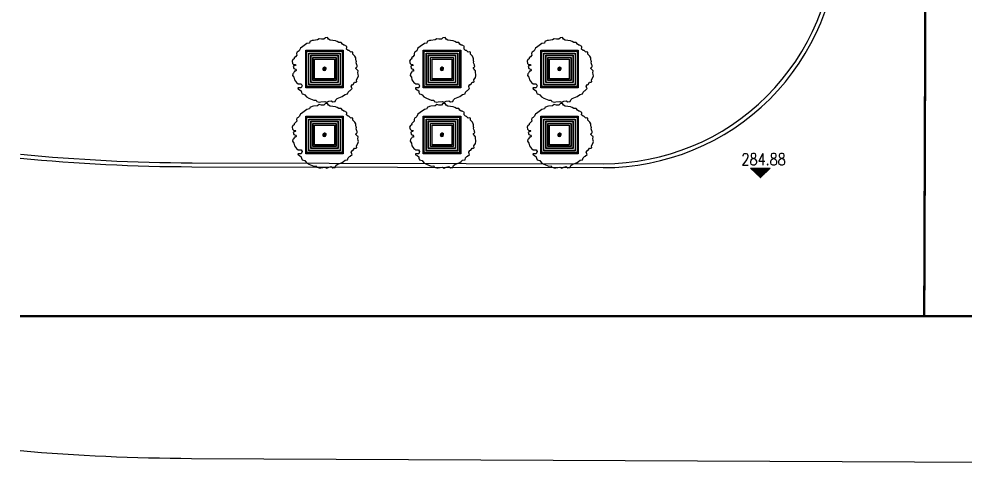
# Model space of a CAD drawing. Extents: x -335094 to -220327, y -102194 to 60595.
# Drawn here: x -323483 to -275169, y -7660 to 15178 of the extents above; entities that cross this region are included whole.
import ezdxf

# ---------------------------------------------------------------- set-up
doc = ezdxf.new("R2010")
doc.units = 0
doc.header["$LTSCALE"] = 1000
doc.header["$MEASUREMENT"] = 0
for name, pattern in [('CENTER', [2, 1.25, -0.25, 0.25, -0.25]), ('CENTERX2', [4, 2.5, -0.5, 0.5, -0.5]), ('DOTE', [2.42, 2, -0.2, 0.02, -0.2])]:
    doc.linetypes.add(name, pattern=pattern)
doc.layers.get('0').update_dxf_attribs({"linetype": 'CONTINUOUS'})
for name, color, linetype in [('3', 84, 'CONTINUOUS'), ('BB', 5, 'CONTINUOUS'), ('DOTE', 1, 'DOTE'), ('LAYER1', 7, 'CONTINUOUS'), ('LAYER7', 84, 'CONTINUOUS'), ('LAYER8', 84, 'CONTINUOUS'), ('PUB_TEXT', 7, 'CONTINUOUS')]:
    doc.layers.add(name, color=color, linetype=linetype)
doc.styles.add('DIM_FONT', font='SIMPLEX', dxfattribs={"width": 0.8})

# ---------------------------------------------------------------- blocks, each defined once
blk = doc.blocks.new('A$C145008A3')
at = {"layer": 'LAYER7'}
h = blk.add_hatch(dxfattribs=at)
h.set_pattern_fill('ANSI31', color=256, style=0)
h.set_pattern_definition([(45, (-105682.65304, 2901.07891), (-0.08838834765, 0.08838834765), [])])
h.paths.add_polyline_path([(750, 672, 1), (678, 672, 1)])
blk.add_circle((714, 672), 36.4, dxfattribs=at)
at = {"layer": 'LAYER8'}
blk.add_lwpolyline([(683, 19), (593, 12), (562, 8), (507, 23), (496, 54), (440, 52), (337, 100), (281, 129), (246, 177), (219, 190), (189, 200), (175, 230), (172, 264), (137, 290), (106, 310), (103, 331), (72, 342), (49, 376), (51, 423), (69, 448), (108, 457), (111, 471), (99, 480), (72, 480), (53, 489), (55, 537), (92, 561), (99, 584), (90, 602), (60, 600), (53, 613), (30, 634), (16, 646), (0, 680), (23, 728), (23, 784), (54, 851), (89, 888), (151, 896), (164, 942), (136, 983), (95, 979), (67, 971), (67, 992), (94, 1017), (125, 1048), (122, 1083), (131, 1115), (159, 1129), (184, 1146), (211, 1198), (262, 1237), (356, 1300), (411, 1307), (418, 1339), (469, 1363), (501, 1363), (591, 1371), (628, 1396), (674, 1382), (730, 1383), (764, 1414), (813, 1414), (834, 1380), (868, 1359), (983, 1339), (1018, 1323), (1056, 1302), (1109, 1299), (1130, 1264), (1161, 1241), (1178, 1237), (1227, 1206), (1223, 1193), (1221, 1154), (1252, 1123), (1272, 1120), (1307, 1078), (1335, 1085), (1356, 1083), (1356, 1037), (1398, 989), (1416, 954), (1417, 931), (1420, 882), (1429, 859), (1431, 845), (1418, 833), (1405, 806), (1393, 792), (1401, 770), (1414, 765), (1429, 751), (1428, 731), (1427, 713), (1417, 670), (1431, 640), (1425, 632), (1430, 583), (1433, 560), (1421, 523), (1387, 469), (1394, 424), (1373, 418), (1345, 420), (1317, 374), (1297, 367), (1271, 332), (1280, 294), (1286, 281), (1242, 244), (1225, 237), (1199, 209), (1183, 171), (1132, 160), (1098, 134), (1066, 112), (955, 74), (924, 48), (909, 11), (861, 4), (822, 29), (767, 21), (724, 0)], close=True, dxfattribs=at)
blk = doc.blocks.new('A$C5CEE05E3')
at = {"layer": 'LAYER1', "xscale": 1.495, "yscale": 1.495, "zscale": 1.495}
blk.add_blockref('A$C145008A3', (0, 0), dxfattribs=at)
blk = doc.blocks.new('TREE-1')
at = {"layer": 'LAYER1'}
blk.add_lwpolyline([(799, -800), (-800, -800), (-800, 799), (799, 799)], close=True, dxfattribs=at)
at = {"layer": 'LAYER7'}
for points in [[(762, -762), (-762, -762), (-762, 762), (762, 762)], [(751, -752), (-752, -752), (-752, 751), (751, 751)], [(672, -672), (-672, -672), (-672, 672), (672, 672)], [(661, -662), (-662, -662), (-662, 661), (661, 661)], [(581, -582), (-582, -582), (-582, 581), (581, 581)], [(571, -572), (-572, -572), (-572, 571), (571, 571)], [(491, -492), (-492, -492), (-492, 491), (491, 491)], [(481, -482), (-482, -482), (-482, 481), (481, 481)], [(419, -420), (-420, -420), (-420, 419), (419, 419)]]:
    blk.add_lwpolyline(points, close=True, dxfattribs=at)
at = {"layer": 'LAYER7', "xscale": -1.3, "yscale": 1.3, "zscale": 1.3, "rotation": 190.6488377411319}
blk.add_blockref('A$C5CEE05E3', (-1605, 1027), dxfattribs=at)
blk = doc.blocks.new('*X8')
at = {"color": 0}
for p, q in [((234081992, 145050225), (234084442, 145050225)), ((234082068, 145050150), (234084365, 145050150)), ((234082144, 145050075), (234084289, 145050075)), ((234082220, 145050000), (234084213, 145050000)), ((234082296, 145049925), (234084137, 145049925)), ((234082372, 145049850), (234084061, 145049850)), ((234082448, 145049775), (234083985, 145049775)), ((234082525, 145049700), (234083909, 145049700)), ((234082601, 145049625), (234083832, 145049625)), ((234082677, 145049550), (234083756, 145049550)), ((234082753, 145049475), (234083680, 145049475)), ((234082829, 145049400), (234083604, 145049400)), ((234082905, 145049325), (234083528, 145049325)), ((234082981, 145049250), (234083452, 145049250)), ((234083058, 145049175), (234083376, 145049175)), ((234083134, 145049100), (234083299, 145049100)), ((234083210, 145049025), (234083223, 145049025))]:
    blk.add_line(p, q, dxfattribs=at)

msp = doc.modelspace()

# ---------------------------------------------------------------- linework, layer by layer
at = {"layer": '3'}
for p, q in [((-286118.078, 7562.695), (-285621.25, 7073.335)), ((-286118.078, 7562.695), (-285124.422, 7562.695)), ((-285621.25, 7073.335), (-285124.422, 7562.695))]:
    msp.add_line(p, q, dxfattribs=at)
at = {"layer": '3', "linetype": 'CENTER', "const_width": 120}
msp.add_lwpolyline([(-277118.157, 38653.49), (-277254.197, 0)], dxfattribs=at)
at = {"layer": '3', "linetype": 'CENTERX2', "const_width": 120}
msp.add_lwpolyline([(-323423.385, 0), (-225923.385, 0)], dxfattribs=at)
at = {"layer": 'BB'}
for p, q in [((-314644.917, 7830.642), (-293648.042, 7782.967)), ((-314645.372, 7630.642), (-293648.496, 7582.968)), ((-314668.831, -7266.781), (-229972.146, -7659.737))]:
    msp.add_line(p, q, dxfattribs=at)
for centre, radius, start, end in [((-293621.25, 19582.937), 12000, 269.8699071, 0), ((-293621.25, 19582.937), 11800, 269.8699071, 0), ((-314436.481, 99630.405), 91800, 264.39419458, 269.86990709), ((-314436.481, 99630.405), 92000, 264.39419458, 269.86990709), ((-314167.762, 100732.057), 108000, 265.08370892, 269.73417393)]:
    msp.add_arc(centre, radius, start, end, dxfattribs=at)

# ---------------------------------------------------------------- block references
at = {"layer": '3', "xscale": 0.4, "yscale": 0.4, "zscale": 0.4, "rotation": 9.71223101942087e-11}
msp.add_blockref('*X8', (-93918907.86, -58012534.028), dxfattribs=at)
at = {"layer": 'DOTE', "linetype": 'BYBLOCK', "xscale": 1.2, "yscale": 1.2, "zscale": 1.2}
for p in [(-307879.938, 12622.571), (-301879.938, 12622.571), (-295879.938, 12622.571), (-307879.938, 9255.643), (-301879.938, 9255.643), (-295879.938, 9255.643)]:
    msp.add_blockref('TREE-1', p, dxfattribs=at)

# ---------------------------------------------------------------- texts
at = {"layer": 'PUB_TEXT', "linetype": 'CONTINUOUS', "style": 'DIM_FONT', "width": 0.8}
msp.add_text('284.88', height=600, dxfattribs=at).set_placement((-286588.294, 7708.291))

doc.saveas('drawing.dxf')
